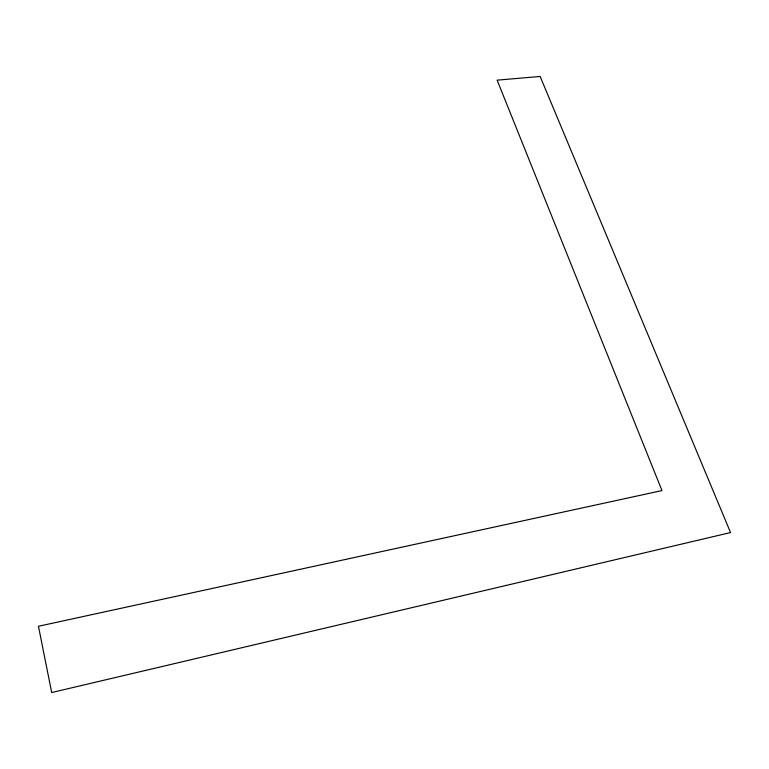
<?xml version="1.0" encoding="UTF-8"?>
<svg xmlns="http://www.w3.org/2000/svg" width="769" height="769" viewBox="0 0 769 769"><rect width="100%" height="100%" fill="white"/><g stroke="black" fill="none" stroke-linecap="round" stroke-linejoin="round"><path stroke-width="1.15" d="M730.55 532.552L51.696 692.542L38.45 626.264L661.974 490.574L497.13 80.149L540.146 76.458L730.55 532.552"/></g></svg>
